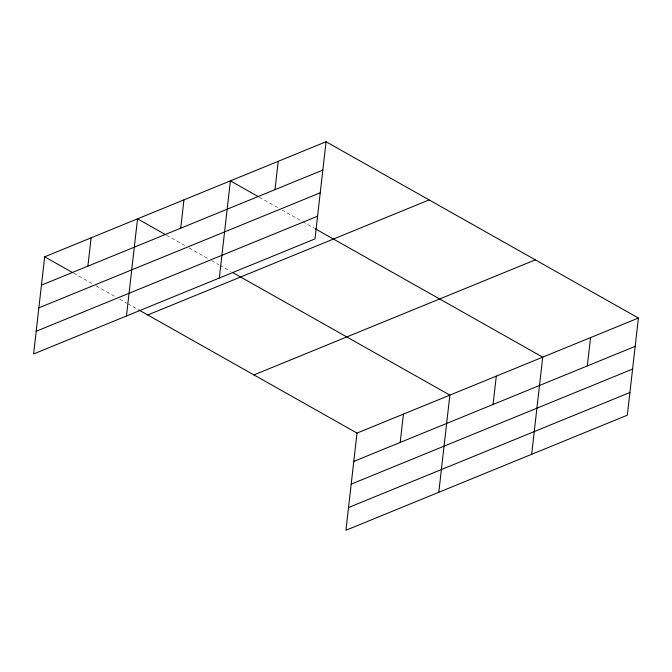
<?xml version="1.0" encoding="UTF-8"?>
<svg xmlns="http://www.w3.org/2000/svg" width="672" height="672" viewBox="0 0 672 672"><rect width="100%" height="100%" fill="white"/><g stroke="black" fill="none" stroke-linecap="round" stroke-linejoin="round"><path stroke-width="0.5" stroke-dasharray="3.36 2.52" d="M259.325 197.198L279.216 208.429M281.929 209.958L301.82 221.18M302.719 221.693L314.471 228.329M166.463 235.175L185.447 245.885M189.067 247.926L208.051 258.644M211.672 260.686L218.904 264.768M219.803 265.28L230.656 271.404M73.601 273.143L92.585 283.853M96.205 285.894L116.096 297.125M119.708 299.166L126.949 303.248M127.848 303.761L137.794 309.372"/><path stroke-width="1.01" d="M326.063 141.75L44.671 256.813L33.6 353.968L314.992 238.913L326.063 141.75L638.4 318.032L627.329 415.187L345.937 530.25L357.008 433.087L638.4 318.032M87.872 266.162L91.098 237.829M126.462 316L137.533 218.845L165.556 234.662M180.734 228.194L183.96 199.861M219.324 278.032L230.387 180.869L258.418 196.694M274.999 189.647L278.225 161.314M400.21 442.436L403.435 414.103M438.799 492.274L449.862 395.119L232.462 272.42M493.063 404.468L496.297 376.135M531.653 454.306L542.724 357.151L315.378 228.841M587.336 365.921L590.562 337.588M41.446 285.146L322.837 170.083M38.85 307.86L320.25 192.797M36.187 331.262L317.579 216.199M147.739 314.983L429.139 199.92M253.932 374.917L535.332 259.854M353.774 461.42L635.174 346.366M351.187 484.134L632.587 369.071M348.524 507.536L629.916 392.473M44.671 256.813L72.702 272.63M138.701 309.876L357.008 433.087"/></g></svg>
